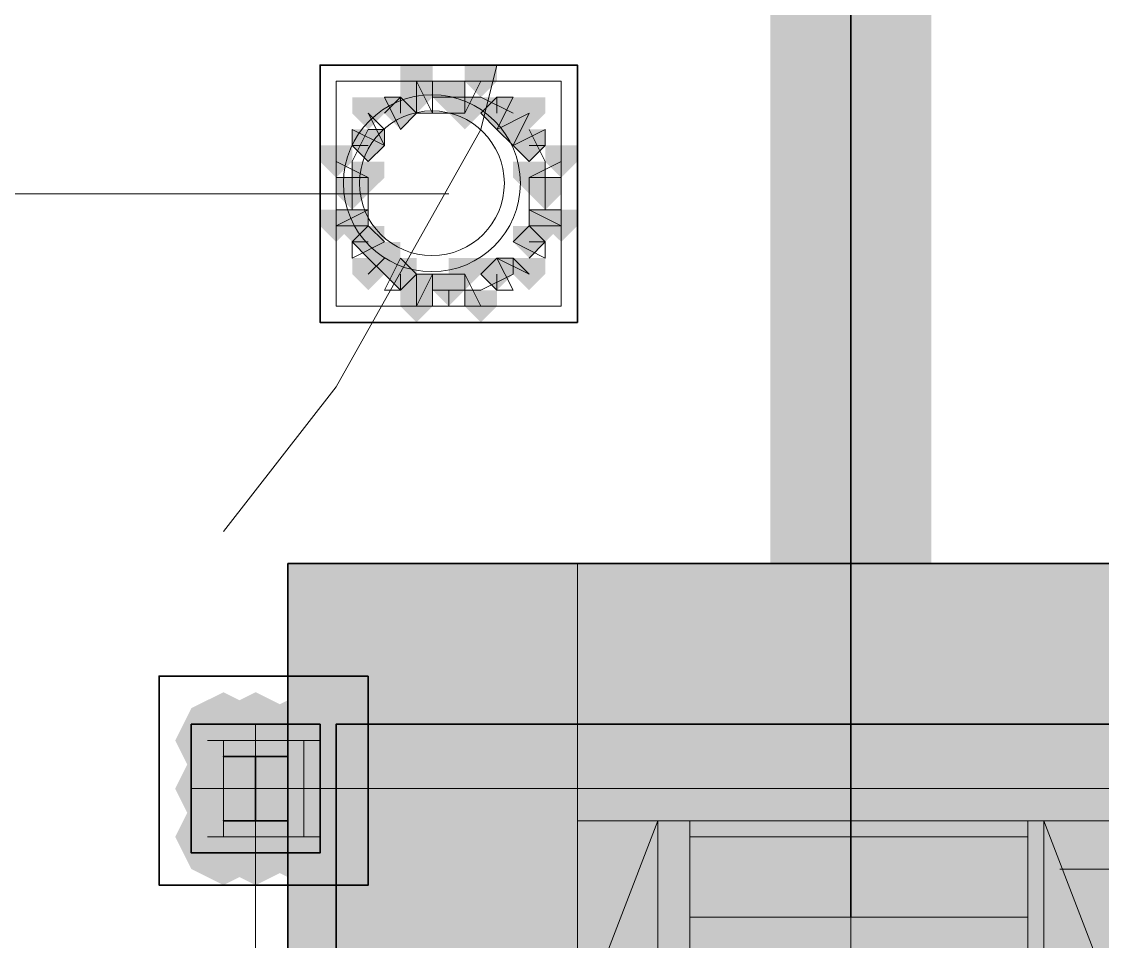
# Model space of a CAD drawing. Header units: millimetres. Extents: x 2315 to 4619, y 1334 to 1897.
# Drawn here: x 3811.866 to 3815.97, y 1536.352 to 1539.846 of the extents above; entities that cross this region are included whole.
import ezdxf

# ---------------------------------------------------------------- set-up
doc = ezdxf.new("R2010")
doc.units = ezdxf.units.MM
doc.linetypes.add('PDF_IMPORT', pattern=[1, 0.8, -0.2])
for name, color, linetype, true_color in [('PDF_10', 7, 'Continuous', 0x00b85c), ('PDF_AXIS', 7, 'Continuous', 0x00b85c), ('PDF_柱构件', 7, 'Continuous', 0x00b85c), ('PDF_转运站初步方案', 7, 'Continuous', 0x00b85c)]:
    doc.layers.add(name, color=color, linetype=linetype, true_color=true_color)
for name, color, linetype in [('PDF_中心线层', 1, 'Continuous'), ('PDF_双点划线', 6, 'Continuous'), ('PDF_粗实线层', 7, 'Continuous'), ('PDF_细实线层', 7, 'Continuous'), ('PDF_虚线层', 6, 'Continuous')]:
    doc.layers.add(name, color=color, linetype=linetype)

msp = doc.modelspace()

# ---------------------------------------------------------------- hatches: boundary and pattern name
at = {"layer": 'PDF_10', "transparency": 33554559}
for points in [[(3813.4873, 1539.6195), (3813.4262, 1539.6195), (3813.4262, 1539.5584), (3813.4873, 1539.4974), (3813.5484, 1539.5584), (3813.5484, 1539.6195)], [(3813.4873, 1539.6195), (3813.4262, 1539.6195), (3813.4262, 1539.5584), (3813.4873, 1539.4974), (3813.5484, 1539.5584), (3813.5484, 1539.6195)], [(3813.4873, 1539.6195), (3813.4262, 1539.6195), (3813.4262, 1539.5584), (3813.4873, 1539.4974), (3813.5484, 1539.5584), (3813.5484, 1539.6195)], [(3813.3041, 1539.5584), (3813.243, 1539.5584), (3813.243, 1539.4974), (3813.3041, 1539.4363), (3813.3652, 1539.4974), (3813.3652, 1539.5584)], [(3813.3041, 1539.5584), (3813.243, 1539.5584), (3813.243, 1539.4974), (3813.3041, 1539.4363), (3813.3652, 1539.4974), (3813.3652, 1539.5584)], [(3813.6706, 1539.5584), (3813.6095, 1539.5584), (3813.6095, 1539.4974), (3813.6706, 1539.4363), (3813.7316, 1539.4974), (3813.7316, 1539.5584)], [(3813.6706, 1539.5584), (3813.6095, 1539.5584), (3813.6095, 1539.4974), (3813.6706, 1539.4363), (3813.7316, 1539.4974), (3813.7316, 1539.5584)], [(3813.1819, 1539.4363), (3813.1208, 1539.4363), (3813.1208, 1539.3752), (3813.1819, 1539.3141), (3813.243, 1539.3752), (3813.243, 1539.4363)], [(3813.1819, 1539.4363), (3813.1208, 1539.4363), (3813.1208, 1539.3752), (3813.1819, 1539.3141), (3813.243, 1539.3752), (3813.243, 1539.4363)], [(3813.7927, 1539.4363), (3813.7316, 1539.4363), (3813.7316, 1539.3752), (3813.7927, 1539.3141), (3813.8538, 1539.3752), (3813.8538, 1539.4363)], [(3813.7927, 1539.4363), (3813.7316, 1539.4363), (3813.7316, 1539.3752), (3813.7927, 1539.3141), (3813.8538, 1539.3752), (3813.8538, 1539.4363)], [(3813.1208, 1539.253), (3813.0597, 1539.253), (3813.0597, 1539.192), (3813.1208, 1539.1309), (3813.1819, 1539.192), (3813.1819, 1539.253)], [(3813.1208, 1539.253), (3813.0597, 1539.253), (3813.0597, 1539.192), (3813.1208, 1539.1309), (3813.1819, 1539.192), (3813.1819, 1539.253)], [(3813.8538, 1539.253), (3813.7927, 1539.253), (3813.7927, 1539.192), (3813.8538, 1539.1309), (3813.9149, 1539.192), (3813.9149, 1539.253)], [(3813.8538, 1539.253), (3813.7927, 1539.253), (3813.7927, 1539.192), (3813.8538, 1539.1309), (3813.9149, 1539.192), (3813.9149, 1539.253)], [(3813.8538, 1539.253), (3813.7927, 1539.253), (3813.7927, 1539.192), (3813.8538, 1539.1309), (3813.9149, 1539.192), (3813.9149, 1539.253)], [(3813.1819, 1539.0698), (3813.1208, 1539.0698), (3813.1208, 1539.0087), (3813.1819, 1538.9476), (3813.243, 1539.0087), (3813.243, 1539.0698)], [(3813.1819, 1539.0698), (3813.1208, 1539.0698), (3813.1208, 1539.0087), (3813.1819, 1538.9476), (3813.243, 1539.0087), (3813.243, 1539.0698)], [(3813.7927, 1539.0698), (3813.7316, 1539.0698), (3813.7316, 1539.0087), (3813.7927, 1538.9476), (3813.8538, 1539.0087), (3813.8538, 1539.0698)], [(3813.7927, 1539.0698), (3813.7316, 1539.0698), (3813.7316, 1539.0087), (3813.7927, 1538.9476), (3813.8538, 1539.0087), (3813.8538, 1539.0698)], [(3813.3041, 1538.9476), (3813.243, 1538.9476), (3813.243, 1538.8866), (3813.3041, 1538.8255), (3813.3652, 1538.8866), (3813.3652, 1538.9476)], [(3813.3041, 1538.9476), (3813.243, 1538.9476), (3813.243, 1538.8866), (3813.3041, 1538.8255), (3813.3652, 1538.8866), (3813.3652, 1538.9476)], [(3813.6706, 1538.9476), (3813.6095, 1538.9476), (3813.6095, 1538.8866), (3813.6706, 1538.8255), (3813.7316, 1538.8866), (3813.7316, 1538.9476)], [(3813.6706, 1538.9476), (3813.6095, 1538.9476), (3813.6095, 1538.8866), (3813.6706, 1538.8255), (3813.7316, 1538.8866), (3813.7316, 1538.9476)], [(3813.4873, 1538.8866), (3813.4262, 1538.8866), (3813.4262, 1538.8255), (3813.4873, 1538.7644), (3813.5484, 1538.8255), (3813.5484, 1538.8866)], [(3813.4873, 1538.8866), (3813.4262, 1538.8866), (3813.4262, 1538.8255), (3813.4873, 1538.7644), (3813.5484, 1538.8255), (3813.5484, 1538.8866)]]:
    msp.add_hatch(color=6, dxfattribs=at).paths.add_polyline_path(points)
at = {"layer": 'PDF_中心线层', "transparency": 33554559}
for points in [[(3812.6322, 1537.1763), (3812.5711, 1537.1763), (3812.5711, 1537.1152), (3812.6322, 1537.0541), (3812.6933, 1537.1152), (3812.6933, 1537.1763)], [(3812.7543, 1537.1763), (3812.6933, 1537.1763), (3812.6933, 1537.1152), (3812.7543, 1537.0541), (3812.8154, 1537.1152), (3812.8154, 1537.1763)], [(3812.9376, 1537.1763), (3812.8765, 1537.1763), (3812.8765, 1537.1152), (3812.9376, 1537.0541), (3812.9987, 1537.1152), (3812.9987, 1537.1763)], [(3812.6322, 1536.993), (3812.5711, 1536.993), (3812.5711, 1536.932), (3812.6322, 1536.8709), (3812.6933, 1536.932), (3812.6933, 1536.993)], [(3812.9376, 1536.993), (3812.8765, 1536.993), (3812.8765, 1536.932), (3812.9376, 1536.8709), (3812.9987, 1536.932), (3812.9987, 1536.993)]]:
    msp.add_hatch(color=256, dxfattribs=at).paths.add_polyline_path(points)
at = {"layer": 'PDF_双点划线', "transparency": 33554559}
for points in [[(3812.6322, 1537.1152), (3812.5711, 1537.1152), (3812.5711, 1537.0541), (3812.6322, 1536.993), (3812.6933, 1537.0541), (3812.6933, 1537.1152)], [(3812.7543, 1537.1152), (3812.6933, 1537.1152), (3812.6933, 1537.0541), (3812.7543, 1536.993), (3812.8154, 1537.0541), (3812.8154, 1537.1152)], [(3812.8154, 1537.1152), (3812.7543, 1537.1152), (3812.7543, 1537.0541), (3812.8154, 1536.993), (3812.8765, 1537.0541), (3812.8765, 1537.1152)], [(3812.8765, 1537.1152), (3812.8154, 1537.1152), (3812.8154, 1537.0541), (3812.8765, 1536.993), (3812.9376, 1537.0541), (3812.9376, 1537.1152)], [(3812.6322, 1536.8709), (3812.5711, 1536.8709), (3812.5711, 1536.8098), (3812.6322, 1536.7487), (3812.6933, 1536.8098), (3812.6933, 1536.8709)], [(3812.7543, 1536.8709), (3812.6933, 1536.8709), (3812.6933, 1536.8098), (3812.7543, 1536.7487), (3812.8154, 1536.8098), (3812.8154, 1536.8709)], [(3812.8154, 1536.8709), (3812.7543, 1536.8709), (3812.7543, 1536.8098), (3812.8154, 1536.7487), (3812.8765, 1536.8098), (3812.8765, 1536.8709)], [(3812.8765, 1536.8709), (3812.8154, 1536.8709), (3812.8154, 1536.8098), (3812.8765, 1536.7487), (3812.9376, 1536.8098), (3812.9376, 1536.8709)]]:
    msp.add_hatch(color=256, dxfattribs=at).paths.add_polyline_path(points)
at = {"layer": 'PDF_柱构件', "transparency": 33554559}
for points in [[(3813.3652, 1539.6806), (3813.3041, 1539.6806), (3813.3041, 1539.6195), (3813.3652, 1539.5584), (3813.4262, 1539.6195), (3813.4262, 1539.6806)], [(3813.6095, 1539.6806), (3813.5484, 1539.6806), (3813.5484, 1539.6195), (3813.6095, 1539.5584), (3813.6706, 1539.6195), (3813.6706, 1539.6806)], [(3813.3652, 1539.6195), (3813.3041, 1539.6195), (3813.3041, 1539.5584), (3813.3652, 1539.4974), (3813.4262, 1539.5584), (3813.4262, 1539.6195)], [(3813.1819, 1539.5584), (3813.1208, 1539.5584), (3813.1208, 1539.4974), (3813.1819, 1539.4363), (3813.243, 1539.4974), (3813.243, 1539.5584)], [(3813.5484, 1539.5584), (3813.4873, 1539.5584), (3813.4873, 1539.4974), (3813.5484, 1539.4363), (3813.6095, 1539.4974), (3813.6095, 1539.5584)], [(3813.7927, 1539.5584), (3813.7316, 1539.5584), (3813.7316, 1539.4974), (3813.7927, 1539.4363), (3813.8538, 1539.4974), (3813.8538, 1539.5584)], [(3813.7316, 1539.4974), (3813.6706, 1539.4974), (3813.6706, 1539.4363), (3813.7316, 1539.3752), (3813.7927, 1539.4363), (3813.7927, 1539.4974)], [(3813.0597, 1539.3752), (3812.9987, 1539.3752), (3812.9987, 1539.3141), (3813.0597, 1539.253), (3813.1208, 1539.3141), (3813.1208, 1539.3752)], [(3813.9149, 1539.3752), (3813.8538, 1539.3752), (3813.8538, 1539.3141), (3813.9149, 1539.253), (3813.976, 1539.3141), (3813.976, 1539.3752)], [(3813.1819, 1539.3141), (3813.1208, 1539.3141), (3813.1208, 1539.253), (3813.1819, 1539.192), (3813.243, 1539.253), (3813.243, 1539.3141)], [(3813.7927, 1539.3141), (3813.7316, 1539.3141), (3813.7316, 1539.253), (3813.7927, 1539.192), (3813.8538, 1539.253), (3813.8538, 1539.3141)], [(3813.0597, 1539.1309), (3812.9987, 1539.1309), (3812.9987, 1539.0698), (3813.0597, 1539.0087), (3813.1208, 1539.0698), (3813.1208, 1539.1309)], [(3813.1208, 1539.1309), (3813.0597, 1539.1309), (3813.0597, 1539.0698), (3813.1208, 1539.0087), (3813.1819, 1539.0698), (3813.1819, 1539.1309)], [(3813.8538, 1539.1309), (3813.7927, 1539.1309), (3813.7927, 1539.0698), (3813.8538, 1539.0087), (3813.9149, 1539.0698), (3813.9149, 1539.1309)], [(3813.9149, 1539.1309), (3813.8538, 1539.1309), (3813.8538, 1539.0698), (3813.9149, 1539.0087), (3813.976, 1539.0698), (3813.976, 1539.1309)], [(3813.243, 1539.0087), (3813.1819, 1539.0087), (3813.1819, 1538.9476), (3813.243, 1538.8866), (3813.3041, 1538.9476), (3813.3041, 1539.0087)], [(3813.1819, 1538.9476), (3813.1208, 1538.9476), (3813.1208, 1538.8866), (3813.1819, 1538.8255), (3813.243, 1538.8866), (3813.243, 1538.9476)], [(3813.5484, 1538.9476), (3813.4873, 1538.9476), (3813.4873, 1538.8866), (3813.5484, 1538.8255), (3813.6095, 1538.8866), (3813.6095, 1538.9476)], [(3813.7927, 1538.9476), (3813.7316, 1538.9476), (3813.7316, 1538.8866), (3813.7927, 1538.8255), (3813.8538, 1538.8866), (3813.8538, 1538.9476)], [(3813.3652, 1538.8866), (3813.3041, 1538.8866), (3813.3041, 1538.8255), (3813.3652, 1538.7644), (3813.4262, 1538.8255), (3813.4262, 1538.8866)], [(3813.3652, 1538.8255), (3813.3041, 1538.8255), (3813.3041, 1538.7644), (3813.3652, 1538.7033), (3813.4262, 1538.7644), (3813.4262, 1538.8255)], [(3813.6095, 1538.8255), (3813.5484, 1538.8255), (3813.5484, 1538.7644), (3813.6095, 1538.7033), (3813.6706, 1538.7644), (3813.6706, 1538.8255)]]:
    msp.add_hatch(color=6, dxfattribs=at).paths.add_polyline_path(points)
at = {"layer": 'PDF_粗实线层', "transparency": 33554559}
for points in [[(3815.3197, 1541.6963), (3814.7089, 1541.6963), (3814.7089, 1536.4433), (3815.3197, 1536.4433)], [(3812.6322, 1537.2984), (3812.51, 1537.2374), (3812.4489, 1537.1152), (3812.51, 1536.993), (3812.6322, 1536.932), (3812.7543, 1536.993), (3812.8154, 1537.1152), (3812.7543, 1537.2374)], [(3812.7543, 1537.2984), (3812.6322, 1537.2374), (3812.5711, 1537.1152), (3812.6322, 1536.993), (3812.7543, 1536.932), (3812.8765, 1536.993), (3812.9376, 1537.1152), (3812.8765, 1537.2374)], [(3812.9376, 1537.2984), (3812.8154, 1537.2374), (3812.7543, 1537.1152), (3812.8154, 1536.993), (3812.9376, 1536.932), (3813.0597, 1536.993), (3813.1208, 1537.1152), (3813.0597, 1537.2374)], [(3812.6322, 1537.1152), (3812.51, 1537.0541), (3812.4489, 1536.932), (3812.51, 1536.8098), (3812.6322, 1536.7487), (3812.7543, 1536.8098), (3812.8154, 1536.932), (3812.7543, 1537.0541)], [(3812.7543, 1537.1152), (3812.6322, 1537.0541), (3812.5711, 1536.932), (3812.6322, 1536.8098), (3812.7543, 1536.7487), (3812.8765, 1536.8098), (3812.9376, 1536.932), (3812.8765, 1537.0541)], [(3812.9376, 1537.1152), (3812.8154, 1537.0541), (3812.7543, 1536.932), (3812.8154, 1536.8098), (3812.9376, 1536.7487), (3813.0597, 1536.8098), (3813.1208, 1536.932), (3813.0597, 1537.0541)], [(3812.6322, 1536.932), (3812.51, 1536.8709), (3812.4489, 1536.7487), (3812.51, 1536.6265), (3812.6322, 1536.5655), (3812.7543, 1536.6265), (3812.8154, 1536.7487), (3812.7543, 1536.8709)], [(3812.7543, 1536.932), (3812.6322, 1536.8709), (3812.5711, 1536.7487), (3812.6322, 1536.6265), (3812.7543, 1536.5655), (3812.8765, 1536.6265), (3812.9376, 1536.7487), (3812.8765, 1536.8709)], [(3812.9376, 1536.932), (3812.8154, 1536.8709), (3812.7543, 1536.7487), (3812.8154, 1536.6265), (3812.9376, 1536.5655), (3813.0597, 1536.6265), (3813.1208, 1536.7487), (3813.0597, 1536.8709)]]:
    msp.add_hatch(color=256, dxfattribs=at).paths.add_polyline_path(points)
at = {"layer": 'PDF_粗实线层', "true_color": 0xffffff, "transparency": 33554559}
msp.add_hatch(color=7, dxfattribs=at).paths.add_polyline_path([(3814.5868, 1532.412), (3815.503, 1532.412), (3815.503, 1532.6563), (3817.763, 1532.6563), (3817.763, 1537.7871), (3812.8765, 1537.7871), (3812.8765, 1532.6563), (3814.5868, 1532.6563)])
at = {"layer": 'PDF_细实线层', "true_color": 0x005cb8, "transparency": 33554559}
for points in [[(3814.3425, 1536.8709), (3814.2814, 1536.8709), (3814.2814, 1536.8098), (3814.3425, 1536.7487), (3814.4035, 1536.8098), (3814.4035, 1536.8709)], [(3815.7473, 1536.8709), (3815.6862, 1536.8709), (3815.6862, 1536.8098), (3815.7473, 1536.7487), (3815.8084, 1536.8098), (3815.8084, 1536.8709)], [(3815.7473, 1536.8709), (3815.6862, 1536.8709), (3815.6862, 1536.8098), (3815.7473, 1536.7487), (3815.8084, 1536.8098), (3815.8084, 1536.8709)]]:
    msp.add_hatch(color=152, dxfattribs=at).paths.add_polyline_path(points)
at = {"layer": 'PDF_转运站初步方案', "transparency": 33554559}
for points in [[(3813.4873, 1539.6195), (3813.4262, 1539.6195), (3813.4262, 1539.5584), (3813.4873, 1539.4974), (3813.5484, 1539.5584), (3813.5484, 1539.6195)], [(3813.4873, 1539.6195), (3813.4262, 1539.6195), (3813.4262, 1539.5584), (3813.4873, 1539.4974), (3813.5484, 1539.5584), (3813.5484, 1539.6195)], [(3813.3041, 1539.5584), (3813.243, 1539.5584), (3813.243, 1539.4974), (3813.3041, 1539.4363), (3813.3652, 1539.4974), (3813.3652, 1539.5584)], [(3813.3041, 1539.5584), (3813.243, 1539.5584), (3813.243, 1539.4974), (3813.3041, 1539.4363), (3813.3652, 1539.4974), (3813.3652, 1539.5584)], [(3813.6706, 1539.5584), (3813.6095, 1539.5584), (3813.6095, 1539.4974), (3813.6706, 1539.4363), (3813.7316, 1539.4974), (3813.7316, 1539.5584)], [(3813.6706, 1539.5584), (3813.6095, 1539.5584), (3813.6095, 1539.4974), (3813.6706, 1539.4363), (3813.7316, 1539.4974), (3813.7316, 1539.5584)], [(3813.1819, 1539.4363), (3813.1208, 1539.4363), (3813.1208, 1539.3752), (3813.1819, 1539.3141), (3813.243, 1539.3752), (3813.243, 1539.4363)], [(3813.1819, 1539.4363), (3813.1208, 1539.4363), (3813.1208, 1539.3752), (3813.1819, 1539.3141), (3813.243, 1539.3752), (3813.243, 1539.4363)], [(3813.7927, 1539.4363), (3813.7316, 1539.4363), (3813.7316, 1539.3752), (3813.7927, 1539.3141), (3813.8538, 1539.3752), (3813.8538, 1539.4363)], [(3813.7927, 1539.4363), (3813.7316, 1539.4363), (3813.7316, 1539.3752), (3813.7927, 1539.3141), (3813.8538, 1539.3752), (3813.8538, 1539.4363)], [(3813.1208, 1539.253), (3813.0597, 1539.253), (3813.0597, 1539.192), (3813.1208, 1539.1309), (3813.1819, 1539.192), (3813.1819, 1539.253)], [(3813.1208, 1539.253), (3813.0597, 1539.253), (3813.0597, 1539.192), (3813.1208, 1539.1309), (3813.1819, 1539.192), (3813.1819, 1539.253)], [(3813.8538, 1539.253), (3813.7927, 1539.253), (3813.7927, 1539.192), (3813.8538, 1539.1309), (3813.9149, 1539.192), (3813.9149, 1539.253)], [(3813.8538, 1539.253), (3813.7927, 1539.253), (3813.7927, 1539.192), (3813.8538, 1539.1309), (3813.9149, 1539.192), (3813.9149, 1539.253)], [(3813.1819, 1539.0698), (3813.1208, 1539.0698), (3813.1208, 1539.0087), (3813.1819, 1538.9476), (3813.243, 1539.0087), (3813.243, 1539.0698)], [(3813.1819, 1539.0698), (3813.1208, 1539.0698), (3813.1208, 1539.0087), (3813.1819, 1538.9476), (3813.243, 1539.0087), (3813.243, 1539.0698)], [(3813.7927, 1539.0698), (3813.7316, 1539.0698), (3813.7316, 1539.0087), (3813.7927, 1538.9476), (3813.8538, 1539.0087), (3813.8538, 1539.0698)], [(3813.7927, 1539.0698), (3813.7316, 1539.0698), (3813.7316, 1539.0087), (3813.7927, 1538.9476), (3813.8538, 1539.0087), (3813.8538, 1539.0698)], [(3813.3041, 1538.9476), (3813.243, 1538.9476), (3813.243, 1538.8866), (3813.3041, 1538.8255), (3813.3652, 1538.8866), (3813.3652, 1538.9476)], [(3813.3041, 1538.9476), (3813.243, 1538.9476), (3813.243, 1538.8866), (3813.3041, 1538.8255), (3813.3652, 1538.8866), (3813.3652, 1538.9476)], [(3813.6706, 1538.9476), (3813.6095, 1538.9476), (3813.6095, 1538.8866), (3813.6706, 1538.8255), (3813.7316, 1538.8866), (3813.7316, 1538.9476)], [(3813.6706, 1538.9476), (3813.6095, 1538.9476), (3813.6095, 1538.8866), (3813.6706, 1538.8255), (3813.7316, 1538.8866), (3813.7316, 1538.9476)], [(3813.4873, 1538.8866), (3813.4262, 1538.8866), (3813.4262, 1538.8255), (3813.4873, 1538.7644), (3813.5484, 1538.8255), (3813.5484, 1538.8866)], [(3813.4873, 1538.8866), (3813.4262, 1538.8866), (3813.4262, 1538.8255), (3813.4873, 1538.7644), (3813.5484, 1538.8255), (3813.5484, 1538.8866)]]:
    msp.add_hatch(color=6, dxfattribs=at).paths.add_polyline_path(points)

# ---------------------------------------------------------------- linework, layer by layer
at = {"layer": 'PDF_10', "color": 6, "lineweight": 18}
for points in [[(3813.243, 1539.4974), (3813.3041, 1539.5584), (3813.3041, 1539.4974)], [(3813.4262, 1539.5584), (3813.5484, 1539.5584)], [(3813.6095, 1539.5584), (3813.7316, 1539.4974)], [(3813.6706, 1539.4974), (3813.6706, 1539.5584)], [(3813.1208, 1539.3141), (3813.1819, 1539.4363)], [(3813.7927, 1539.4363), (3813.8538, 1539.3141)], [(3813.1819, 1539.3752), (3813.1208, 1539.3752)], [(3813.7927, 1539.3752), (3813.8538, 1539.3752)], [(3813.1208, 1539.1309), (3813.1208, 1539.253)], [(3813.8538, 1539.253), (3813.8538, 1539.1309)], [(3813.1208, 1539.192), (3813.0597, 1539.192)], [(3813.1819, 1538.9476), (3813.1208, 1539.0087), (3813.1819, 1539.0087)], [(3813.7927, 1539.0087), (3813.8538, 1539.0087), (3813.7927, 1538.9476)], [(3813.3041, 1538.8866), (3813.3041, 1538.8255), (3813.243, 1538.8866)], [(3813.7316, 1538.8866), (3813.6095, 1538.8255)], [(3813.6706, 1538.8866), (3813.6706, 1538.8255)], [(3813.5484, 1538.8255), (3813.4262, 1538.8255)], [(3813.4873, 1538.8255), (3813.4873, 1538.7644)]]:
    msp.add_lwpolyline(points, dxfattribs=at)
at = {"layer": 'PDF_AXIS', "color": 6, "lineweight": 18}
msp.add_lwpolyline([(3813.9149, 1538.7644), (3813.9149, 1539.6195), (3813.0597, 1539.6195), (3813.0597, 1538.7644)], close=True, dxfattribs=at)
at = {"layer": 'PDF_中心线层', "linetype": 'PDF_IMPORT', "lineweight": 18, "ltscale": 6.04703}
msp.add_lwpolyline([(3815.0143, 1550.6752), (3815.0143, 1532.6563)], dxfattribs=at)
at = {"layer": 'PDF_中心线层', "color": 6, "lineweight": 18}
for points in [[(3812.6322, 1537.9093), (3813.0597, 1538.459), (3813.6095, 1539.4363), (3813.6706, 1539.6806)], [(3802.5538, 1539.192), (3813.4873, 1539.192)]]:
    msp.add_lwpolyline(points, dxfattribs=at)
at = {"layer": 'PDF_中心线层', "lineweight": 18}
for points in [[(3815.0143, 1537.7871), (3815.0143, 1532.412), (3815.0143, 1536.932)], [(3812.7543, 1537.1763), (3812.7543, 1536.6876)], [(3812.5711, 1537.1152), (3812.6322, 1537.1152)], [(3812.7543, 1537.1152), (3812.8154, 1537.1152)], [(3812.9987, 1537.1152), (3812.9376, 1537.1152)], [(3812.51, 1536.932), (3813.0597, 1536.932)], [(3812.5711, 1536.932), (3812.6322, 1536.932)], [(3812.9987, 1536.932), (3812.9376, 1536.932)], [(3812.5711, 1536.7487), (3812.6322, 1536.7487), (3812.6322, 1536.8098)], [(3812.7543, 1536.8098), (3812.7543, 1536.7487), (3812.8154, 1536.7487)], [(3812.9987, 1536.7487), (3812.9376, 1536.7487), (3812.9376, 1536.8098)], [(3814.4035, 1536.4433), (3815.6862, 1536.4433)]]:
    msp.add_lwpolyline(points, dxfattribs=at)
for points in [[(3812.6322, 1536.7487), (3812.9376, 1536.7487), (3812.9376, 1537.1152), (3812.6322, 1537.1152)], [(3817.2743, 1536.932), (3812.7543, 1536.932), (3812.7543, 1532.412), (3817.2743, 1532.412)]]:
    msp.add_lwpolyline(points, close=True, dxfattribs=at)
at = {"layer": 'PDF_双点划线', "lineweight": 18}
msp.add_lwpolyline([(3812.8154, 1536.8098), (3812.8765, 1536.8098), (3812.7543, 1536.8098), (3812.6322, 1536.8098), (3812.7543, 1536.8098), (3812.7543, 1537.0541), (3812.6322, 1537.0541), (3812.7543, 1537.0541), (3812.7543, 1536.8098), (3812.7543, 1537.0541), (3812.8765, 1537.0541), (3812.8154, 1537.0541)], dxfattribs=at)
at = {"layer": 'PDF_柱构件', "color": 6, "lineweight": 18}
for points in [[(3813.3652, 1539.6195), (3813.3652, 1539.4974), (3813.4262, 1539.4974)], [(3813.4262, 1539.4974), (3813.5484, 1539.4974), (3813.5484, 1539.6195), (3813.4262, 1539.6195)], [(3813.6095, 1539.6195), (3813.5484, 1539.4974)], [(3813.3041, 1539.4363), (3813.3652, 1539.4974), (3813.3041, 1539.5584), (3813.243, 1539.5584)], [(3813.6095, 1539.4974), (3813.6706, 1539.4363), (3813.7316, 1539.5584), (3813.6706, 1539.5584)], [(3813.1819, 1539.4974), (3813.243, 1539.3752), (3813.243, 1539.4363)], [(3813.7927, 1539.4974), (3813.6706, 1539.4363), (3813.7316, 1539.3752)], [(3813.1819, 1539.3141), (3813.243, 1539.3752), (3813.1208, 1539.4363), (3813.1208, 1539.3752)], [(3813.7316, 1539.3752), (3813.7927, 1539.3141), (3813.8538, 1539.3752), (3813.8538, 1539.4363)], [(3813.0597, 1539.3141), (3813.1819, 1539.253)], [(3813.9149, 1539.3141), (3813.7927, 1539.253)], [(3813.1819, 1539.1309), (3813.1819, 1539.253), (3813.0597, 1539.253), (3813.0597, 1539.1309)], [(3813.7927, 1539.253), (3813.7927, 1539.1309), (3813.9149, 1539.1309), (3813.9149, 1539.253)], [(3813.0597, 1539.0698), (3813.1819, 1539.0698), (3813.1819, 1539.1309)], [(3813.9149, 1539.0698), (3813.7927, 1539.1309), (3813.7927, 1539.0698)], [(3813.243, 1539.0087), (3813.1819, 1539.0698), (3813.1208, 1539.0087), (3813.1208, 1538.9476)], [(3813.7927, 1539.0698), (3813.7316, 1539.0087), (3813.8538, 1538.9476), (3813.8538, 1539.0087)], [(3813.1819, 1538.8866), (3813.243, 1538.9476)], [(3813.3652, 1538.8866), (3813.3041, 1538.9476), (3813.243, 1538.8255), (3813.3041, 1538.8255)], [(3813.6706, 1538.9476), (3813.6095, 1538.8866), (3813.6706, 1538.8255), (3813.7316, 1538.8255)], [(3813.7927, 1538.8866), (3813.7316, 1538.9476), (3813.6706, 1538.9476)], [(3813.3652, 1538.7644), (3813.4262, 1538.8866), (3813.3652, 1538.8866)], [(3813.5484, 1538.8866), (3813.4262, 1538.8866), (3813.4262, 1538.7644), (3813.5484, 1538.7644)], [(3813.6095, 1538.7644), (3813.5484, 1538.8866)]]:
    msp.add_lwpolyline(points, close=True, dxfattribs=at)
for points in [[(3813.5484, 1539.5584), (3813.6095, 1539.5584)], [(3813.1819, 1539.4363), (3813.243, 1539.4363)], [(3813.1208, 1539.253), (3813.1208, 1539.3141)], [(3813.8538, 1539.3141), (3813.8538, 1539.253)], [(3813.243, 1538.8866), (3813.1819, 1538.9476)], [(3813.7316, 1538.9476), (3813.7316, 1538.8866)], [(3813.6095, 1538.8255), (3813.5484, 1538.8255)]]:
    msp.add_lwpolyline(points, dxfattribs=at)
at = {"layer": 'PDF_粗实线层', "lineweight": 35}
msp.add_lwpolyline([(3815.0143, 1536.4433), (3815.0143, 1541.6963)], dxfattribs=at)
at = {"layer": 'PDF_粗实线层', "color": 6, "lineweight": 35}
msp.add_lwpolyline([(3813.976, 1538.7033), (3813.976, 1539.6806), (3812.9987, 1539.6806), (3812.9987, 1538.7033)], close=True, dxfattribs=at)
at = {"layer": 'PDF_粗实线层', "lineweight": 35}
for points in [[(3816.1138, 1537.7871), (3815.0143, 1537.7871), (3813.976, 1537.7871), (3812.8765, 1537.7871), (3812.8765, 1534.672), (3812.8765, 1532.6563), (3813.976, 1532.6563), (3814.5868, 1532.6563), (3814.5868, 1532.412), (3815.0143, 1532.412), (3815.503, 1532.412), (3815.503, 1532.6563), (3815.5641, 1532.6563), (3816.1138, 1532.6563), (3817.763, 1532.6563), (3817.763, 1534.672), (3817.763, 1537.7871)], [(3812.51, 1537.1763), (3812.51, 1536.6876), (3812.9987, 1536.6876), (3812.9987, 1537.1763)], [(3812.7543, 1536.8098), (3812.7543, 1537.0541), (3812.6322, 1537.0541), (3812.7543, 1537.0541), (3812.8765, 1537.0541), (3812.8154, 1537.0541), (3812.7543, 1537.0541), (3812.7543, 1536.932), (3812.7543, 1536.8098), (3812.8154, 1536.8098), (3812.8765, 1536.8098), (3812.7543, 1536.8098), (3812.6322, 1536.8098)]]:
    msp.add_lwpolyline(points, close=True, dxfattribs=at)
at = {"layer": 'PDF_粗实线层', "color": 8, "lineweight": 35, "true_color": 0x808080}
msp.add_lwpolyline([(3813.1819, 1537.3595), (3812.3879, 1537.3595), (3812.3879, 1536.5655), (3813.1819, 1536.5655)], close=True, dxfattribs=at)
at = {"layer": 'PDF_粗实线层', "color": 251, "lineweight": 35, "true_color": 0x545454}
msp.add_lwpolyline([(3813.0597, 1532.1676), (3813.0597, 1537.1763), (3818.0073, 1537.1763), (3818.0073, 1532.1676)], close=True, dxfattribs=at)
at = {"layer": 'PDF_粗实线层', "color": 7, "lineweight": 0, "true_color": 0xffffff}
for points in [[(3812.6322, 1536.8098), (3812.7543, 1536.8098), (3812.7543, 1537.0541), (3812.6322, 1537.0541), (3812.7543, 1537.0541), (3812.7543, 1536.8098)], [(3812.8154, 1536.8098), (3812.7543, 1536.8098)], [(3812.7543, 1536.8098), (3812.8154, 1536.8098)]]:
    msp.add_lwpolyline(points, close=True, dxfattribs=at)
for points in [[(3812.7543, 1537.0541), (3812.8154, 1537.0541), (3812.8765, 1537.0541), (3812.8154, 1537.0541), (3812.7543, 1537.0541), (3812.8154, 1537.0541), (3812.7543, 1537.0541), (3812.7543, 1536.8098), (3812.7543, 1537.0541), (3812.7543, 1536.932)], [(3812.7543, 1537.0541), (3812.7543, 1537.0541)], [(3812.7543, 1537.0541), (3812.7543, 1537.0541)], [(3812.7543, 1536.8098), (3812.7543, 1536.8098)], [(3812.8765, 1536.8098), (3812.8154, 1536.8098), (3812.8765, 1536.8098)]]:
    msp.add_lwpolyline(points, dxfattribs=at)
at = {"layer": 'PDF_细实线层', "color": 152, "lineweight": 18, "true_color": 0x005cb8}
msp.add_lwpolyline([(3817.763, 1532.6563), (3817.763, 1537.7871), (3812.8765, 1537.7871), (3812.8765, 1532.6563)], close=True, dxfattribs=at)
for points in [[(3813.976, 1537.7871), (3813.976, 1532.6563)], [(3816.1138, 1535.4049), (3816.1138, 1535.466), (3816.1138, 1535.5271), (3814.037, 1535.5271), (3814.037, 1535.5882), (3814.2814, 1535.5882), (3814.2814, 1535.5271), (3814.2814, 1536.8098), (3813.976, 1536.0157), (3813.976, 1533.3893), (3815.6862, 1533.3893), (3815.6862, 1533.8168)], [(3814.3425, 1536.8098), (3813.976, 1536.8098)], [(3814.2814, 1536.8098), (3814.3425, 1536.8098), (3814.4035, 1536.8098), (3815.6862, 1536.8098), (3815.7473, 1536.8098), (3816.0527, 1536.8098)], [(3814.4035, 1536.8098), (3814.4035, 1535.5271)], [(3815.6862, 1536.8098), (3815.6862, 1535.5271)], [(3815.7473, 1535.5271), (3815.7473, 1536.8098), (3816.0527, 1536.0157), (3816.0527, 1535.5271)], [(3815.8084, 1536.6265), (3816.0527, 1536.6265)]]:
    msp.add_lwpolyline(points, dxfattribs=at)
at = {"layer": 'PDF_细实线层', "lineweight": 18}
msp.add_lwpolyline([(3814.4035, 1536.7487), (3815.6862, 1536.7487)], dxfattribs=at)
at = {"layer": 'PDF_虚线层', "lineweight": 18}
msp.add_lwpolyline([(3815.6862, 1536.1379), (3815.6862, 1536.7487), (3814.4035, 1536.7487), (3814.4035, 1536.1379)], close=True, dxfattribs=at)
at = {"layer": 'PDF_转运站初步方案', "color": 6, "lineweight": 18}
for radius in [0.3359, 0.2749]:
    msp.add_circle((3813.4238, 1539.2318), radius, dxfattribs=at)

doc.saveas('drawing.dxf')
